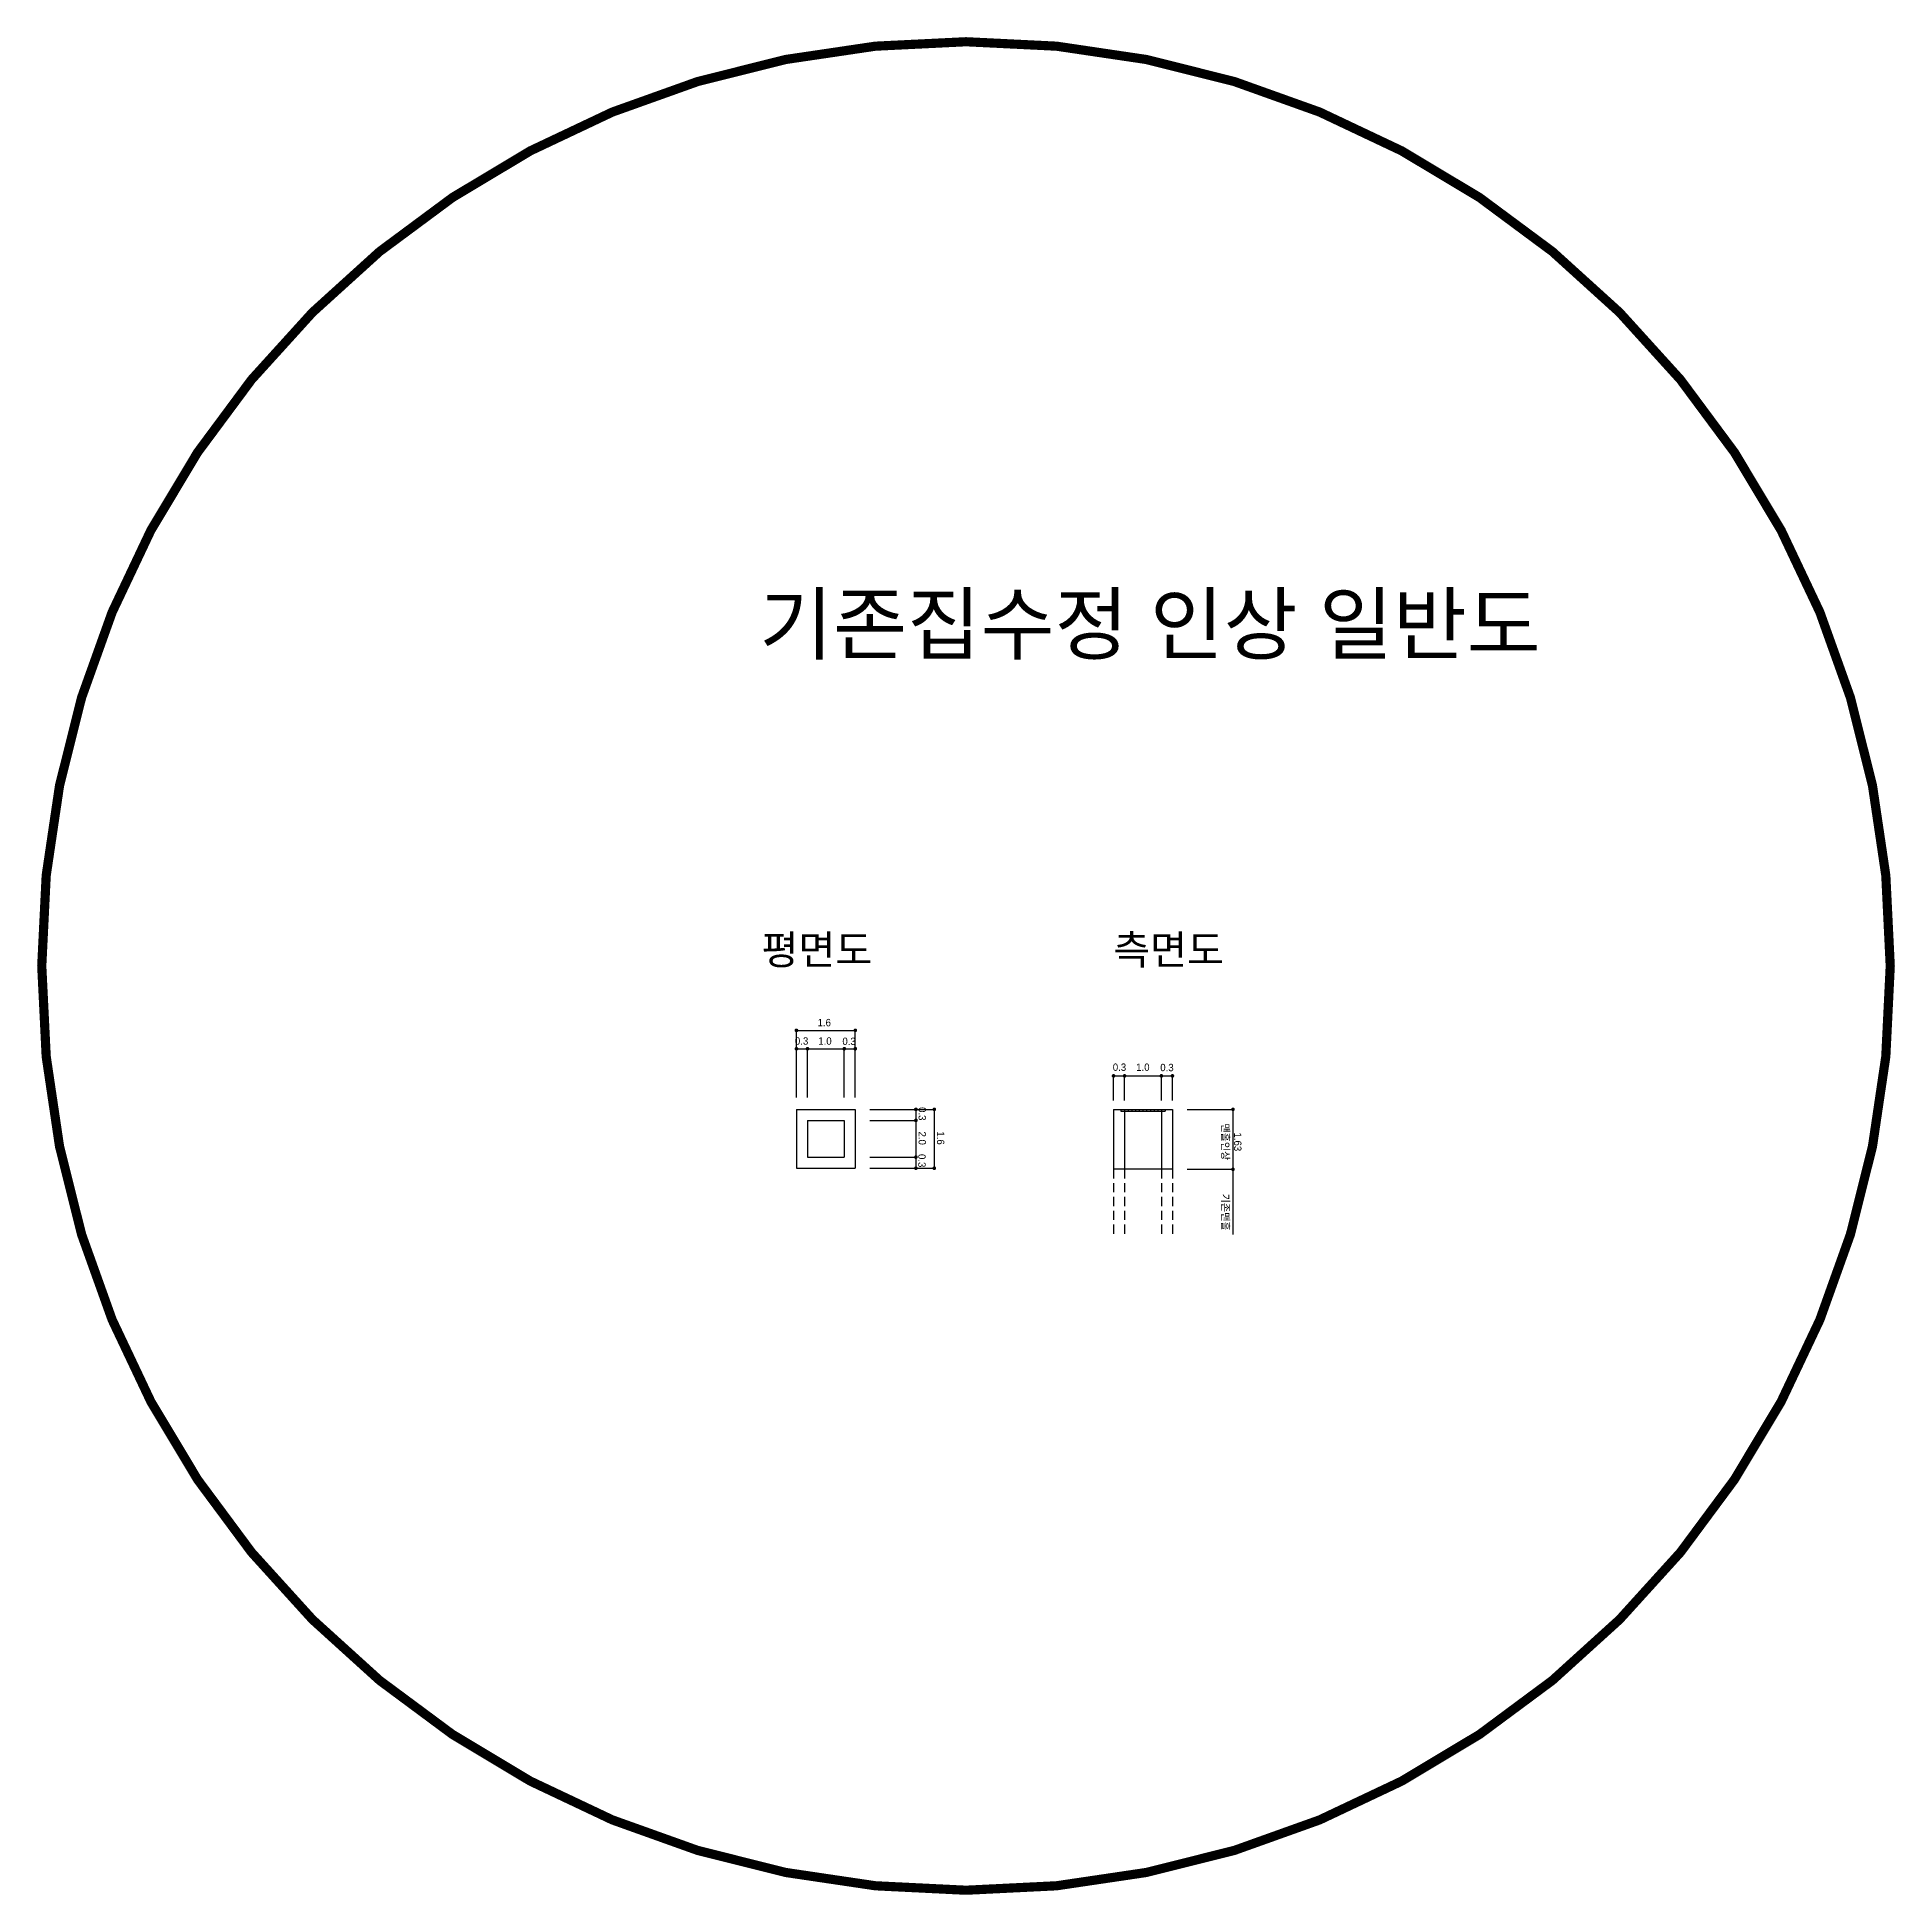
# Model space of a CAD drawing. Extents: x 230860 to 235519, y 342878 to 344985.
# Drawn here: x 231039.1 to 231089.6, y 344276 to 344326.5 of the extents above; entities that cross this region are included whole.
import ezdxf
from ezdxf.enums import TextEntityAlignment as Align

# ---------------------------------------------------------------- set-up
doc = ezdxf.new("R2010")
doc.units = 0
doc.linetypes.add('DASHED2', pattern=[0.375, 0.25, -0.125])
doc.layers.add('storm_집수정', color=4, linetype='Continuous')
doc.layers.add('블럭명', color=7, linetype='Continuous', lineweight=0)
doc.styles.get("Standard").update_dxf_attribs({"font": 'Dotum.TTF'})

msp = doc.modelspace()

# ---------------------------------------------------------------- linework, layer by layer
for p, q in [((231059.791, 344297.631), (231059.791, 344299.453)), ((231059.791, 344299.453), (231061.391, 344299.453)), ((231061.391, 344297.631), (231061.391, 344299.453)), ((231059.791, 344298.953), (231061.391, 344298.953)), ((231060.091, 344297.631), (231060.091, 344298.953)), ((231061.091, 344297.631), (231061.091, 344298.953)), ((231068.411, 344297.547), (231068.411, 344298.216)), ((231068.411, 344298.216), (231070.011, 344298.216)), ((231068.711, 344297.547), (231068.711, 344298.216)), ((231069.711, 344297.547), (231069.711, 344298.216)), ((231070.011, 344297.547), (231070.011, 344298.216)), ((231061.787, 344297.306), (231063.538, 344297.306)), ((231061.787, 344297.006), (231063.038, 344297.006)), ((231063.038, 344297.306), (231063.038, 344295.706)), ((231063.538, 344297.306), (231063.538, 344295.706)), ((231070.408, 344297.306), (231071.658, 344297.306)), ((231071.658, 344297.306), (231071.658, 344293.906)), ((231061.787, 344296.006), (231063.038, 344296.006)), ((231061.787, 344295.706), (231063.538, 344295.706)), ((231070.408, 344295.676), (231071.658, 344295.676))]:
    msp.add_line(p, q)
at = {"color": 1, "const_width": 0.25}
msp.add_lwpolyline([(231039.275, 344301.203, 1), (231089.525, 344301.203, 1)], format="xyb", close=True, dxfattribs=at)
at = {"const_width": 0.05}
for points in [[(231059.766, 344299.453, 1), (231059.816, 344299.453, 1)], [(231061.366, 344299.453, 1), (231061.416, 344299.453, 1)], [(231059.766, 344298.953, 1), (231059.816, 344298.953, 1)], [(231060.066, 344298.953, 1), (231060.116, 344298.953, 1)], [(231061.066, 344298.953, 1), (231061.116, 344298.953, 1)], [(231061.366, 344298.953, 1), (231061.416, 344298.953, 1)], [(231068.386, 344298.216, 1), (231068.436, 344298.216, 1)], [(231068.686, 344298.216, 1), (231068.736, 344298.216, 1)], [(231069.686, 344298.216, 1), (231069.736, 344298.216, 1)], [(231069.986, 344298.216, 1), (231070.036, 344298.216, 1)], [(231063.013, 344297.306, 1), (231063.063, 344297.306, 1)], [(231063.013, 344297.006, 1), (231063.063, 344297.006, 1)], [(231063.513, 344297.306, 1), (231063.563, 344297.306, 1)], [(231071.633, 344297.306, 1), (231071.683, 344297.306, 1)], [(231063.013, 344296.006, 1), (231063.063, 344296.006, 1)], [(231063.013, 344295.706, 1), (231063.063, 344295.706, 1)], [(231063.513, 344295.706, 1), (231063.563, 344295.706, 1)], [(231071.633, 344295.676, 1), (231071.683, 344295.676, 1)]]:
    msp.add_lwpolyline(points, format="xyb", close=True, dxfattribs=at)
at = {"layer": 'storm_집수정', "color": 3}
for p, q in [((231059.791, 344297.306), (231061.391, 344297.306)), ((231059.791, 344297.306), (231059.791, 344295.706)), ((231060.091, 344297.006), (231061.091, 344297.006)), ((231060.091, 344297.006), (231060.091, 344296.006)), ((231061.091, 344297.006), (231061.091, 344296.006)), ((231061.391, 344297.306), (231061.391, 344295.706)), ((231068.411, 344297.306), (231070.011, 344297.306)), ((231068.411, 344297.306), (231068.411, 344295.676)), ((231068.611, 344297.306), (231068.611, 344297.256)), ((231068.611, 344297.256), (231069.811, 344297.256)), ((231068.711, 344297.306), (231068.711, 344297.256)), ((231068.711, 344297.256), (231068.711, 344295.676)), ((231068.811, 344297.306), (231068.811, 344297.256)), ((231068.911, 344297.306), (231068.911, 344297.256)), ((231069.011, 344297.306), (231069.011, 344297.256)), ((231069.111, 344297.306), (231069.111, 344297.256)), ((231069.211, 344297.306), (231069.211, 344297.256)), ((231069.311, 344297.306), (231069.311, 344297.256)), ((231069.411, 344297.306), (231069.411, 344297.256)), ((231069.511, 344297.306), (231069.511, 344297.256)), ((231069.611, 344297.306), (231069.611, 344297.256)), ((231069.711, 344297.306), (231069.711, 344297.256)), ((231069.711, 344297.256), (231069.711, 344295.676)), ((231069.811, 344297.306), (231069.811, 344297.256)), ((231070.011, 344297.306), (231070.011, 344295.676)), ((231060.091, 344296.006), (231061.091, 344296.006)), ((231059.791, 344295.706), (231061.391, 344295.706)), ((231070.011, 344295.676), (231068.411, 344295.676))]:
    msp.add_line(p, q, dxfattribs=at)
at = {"layer": 'storm_집수정', "color": 3, "linetype": 'DASHED2'}
for p, q in [((231068.411, 344295.676), (231068.411, 344293.906)), ((231068.711, 344295.676), (231068.711, 344293.906)), ((231069.711, 344295.676), (231069.711, 344293.906)), ((231070.011, 344295.676), (231070.011, 344293.906))]:
    msp.add_line(p, q, dxfattribs=at)

# ---------------------------------------------------------------- texts
at = {"layer": '블럭명'}
for s, height, p in [('기존집수정 인상 일반도', 1.6, (231069.399, 344310.501)), ('평면도', 0.8, (231060.345, 344301.645)), ('측면도', 0.8, (231069.907, 344301.645)), ('1.6', 0.2, (231060.547, 344299.664)), ('0.3', 0.2, (231059.931, 344299.164)), ('1.0', 0.2, (231060.566, 344299.164)), ('0.3', 0.2, (231061.222, 344299.155)), ('0.3', 0.2, (231068.572, 344298.452)), ('1.0', 0.2, (231069.208, 344298.452)), ('0.3', 0.2, (231069.863, 344298.443))]:
    msp.add_text(s, height=height, dxfattribs=at).set_placement(p, align=Align.MIDDLE_CENTER)
for s, p in [('0.3', (231063.211, 344297.185)), ('맨홀인상', (231071.45, 344296.422)), ('2.0', (231063.211, 344296.521)), ('1.6', (231063.711, 344296.525)), ('1.63', (231071.788, 344296.422)), ('0.3', (231063.202, 344295.91)), ('기존맨홀', (231071.45, 344294.511))]:
    msp.add_text(s, height=0.2, rotation=270, dxfattribs=at).set_placement(p, align=Align.MIDDLE_CENTER)

doc.saveas('drawing.dxf')
